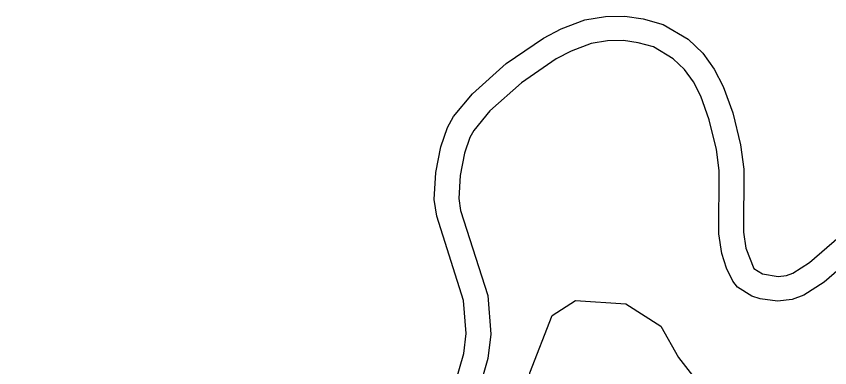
# Model space of a CAD drawing. Header units: inches. Extents: x 653559 to 669309, y 7245317 to 7256454.
# Drawn here: x 663586.4 to 663954.3, y 7254272.6 to 7254431.7 of the extents above; entities that cross this region are included whole.
import ezdxf

# ---------------------------------------------------------------- set-up
doc = ezdxf.new("R2010")
doc.units = ezdxf.units.IN
doc.header["$MEASUREMENT"] = 0
for name, color, linetype in [('Cauce', 5, 'Continuous'), ('Perimetral', 190, 'Continuous'), ('Reserva', 92, 'Continuous')]:
    doc.layers.add(name, color=color, linetype=linetype)

msp = doc.modelspace()

# ---------------------------------------------------------------- linework, layer by layer
at = {"layer": 'Cauce', "color": 160, "transparency": 33554613}
for points in [[(663785.18, 7254266.45, 0), (663788.77, 7254278.99, 0), (663789.86, 7254288.07, 0), (663788.71, 7254303.1, 0), (663776.58, 7254341.14, 0), (663775.39, 7254348.68, 0), (663776.14, 7254361.01, 0), (663778.34, 7254372.64, 0), (663781.36, 7254381.39, 0), (663784.14, 7254386.34, 0), (663792.66, 7254396.58, 0), (663808.01, 7254410.29, 0), (663824.86, 7254421.83, 0), (663832.87, 7254426.06, 0), (663843.6, 7254430.08, 0), (663852.82, 7254431.55, 0), (663861.61, 7254431.71, 0), (663869.97, 7254430.56, 0), (663878.97, 7254428.04, 0), (663890.22, 7254421.33, 0), (663896.91, 7254414.94, 0), (663902.05, 7254407.82, 0), (663906.11, 7254399.96, 0), (663910.41, 7254387.99, 0), (663914.01, 7254373.44, 0), (663915.4, 7254362.48, 0), (663915.24, 7254333.98, 0), (663916.31, 7254326.75, 0), (663919.92, 7254317.55, 0), (663923.82, 7254315.12, 0), (663930.9, 7254313.89, 0), (663934.79, 7254314.28, 0), (663937.62, 7254315.35, 0), (663945.17, 7254320.23, 0), (663985.46, 7254355.14, 0)], [(663992.44, 7254346.58, 0), (663951.82, 7254311.38, 0), (663942.63, 7254305.44, 0), (663937.33, 7254303.44, 0), (663930.74, 7254302.79, 0), (663922.84, 7254303.8, 0), (663919.13, 7254305.06, 0), (663912.52, 7254309.08, 0), (663910.48, 7254311.72, 0), (663907.58, 7254317.74, 0), (663905.52, 7254324.27, 0), (663904.2, 7254333.2, 0), (663904.36, 7254361.82, 0), (663903.14, 7254371.42, 0), (663899.83, 7254384.8, 0), (663895.97, 7254395.55, 0), (663892.62, 7254402.03, 0), (663888.56, 7254407.66, 0), (663883.5, 7254412.49, 0), (663874.58, 7254417.81, 0), (663867.72, 7254419.73, 0), (663860.96, 7254420.66, 0), (663853.8, 7254420.53, 0), (663846.44, 7254419.36, 0), (663837.41, 7254415.97, 0), (663830.58, 7254412.37, 0), (663814.84, 7254401.59, 0), (663800.63, 7254388.9, 0), (663793.28, 7254380.06, 0), (663791.48, 7254376.85, 0), (663789.04, 7254369.8, 0), (663787.12, 7254359.65, 0), (663786.49, 7254349.22, 0), (663787.36, 7254343.7, 0), (663799.62, 7254305.23, 0), (663800.96, 7254287.84, 0), (663799.63, 7254276.8, 0), (663795.56, 7254262.6, 0)]]:
    msp.add_polyline3d(points, dxfattribs=at)
at = {"layer": 'Perimetral', "color": 200}
msp.add_polyline3d([(663992.44, 7254346.58, 0), (663951.82, 7254311.38, 0), (663942.63, 7254305.44, 0), (663937.33, 7254303.44, 0), (663930.74, 7254302.79, 0), (663922.84, 7254303.8, 0), (663919.13, 7254305.06, 0), (663912.52, 7254309.08, 0), (663910.48, 7254311.72, 0), (663907.58, 7254317.74, 0), (663905.52, 7254324.27, 0), (663904.2, 7254333.2, 0), (663904.36, 7254361.82, 0), (663903.14, 7254371.42, 0), (663899.83, 7254384.8, 0), (663895.97, 7254395.55, 0), (663892.62, 7254402.03, 0), (663888.56, 7254407.66, 0), (663883.5, 7254412.49, 0), (663874.58, 7254417.81, 0), (663867.72, 7254419.73, 0), (663860.96, 7254420.66, 0), (663853.8, 7254420.53, 0), (663846.44, 7254419.36, 0), (663837.41, 7254415.97, 0), (663830.58, 7254412.37, 0), (663814.84, 7254401.59, 0), (663800.63, 7254388.9, 0), (663793.28, 7254380.06, 0), (663791.48, 7254376.85, 0), (663789.04, 7254369.8, 0), (663787.12, 7254359.65, 0), (663786.49, 7254349.22, 0), (663787.36, 7254343.7, 0), (663799.62, 7254305.23, 0), (663800.96, 7254287.84, 0), (663799.63, 7254276.8, 0), (663795.56, 7254262.6, 0)], dxfattribs=at)
at = {"layer": 'Reserva', "transparency": 33554613}
msp.add_polyline3d([(663578.94, 7254070.79, 0), (663595.87, 7254076.22, 0), (663622.33, 7254073.44, 0), (663630.27, 7254081.37, 0), (663640.32, 7254110.48, 0), (663648.26, 7254137.47, 0), (663672.07, 7254160.22, 0), (663708.92, 7254179.01, 0), (663786.9, 7254206.26, 0), (663810.66, 7254224.39, 0), (663818.12, 7254250.18, 0), (663818.65, 7254270.29, 0), (663828.71, 7254296.22, 0), (663839.29, 7254303.09, 0), (663862.04, 7254301.51, 0), (663877.92, 7254291.45, 0), (663885.86, 7254277.17, 0), (663899.69, 7254259.57, 0), (663926.6, 7254253.88, 0), (663976.34, 7254263.41, 0)], dxfattribs=at)

doc.saveas('drawing.dxf')
